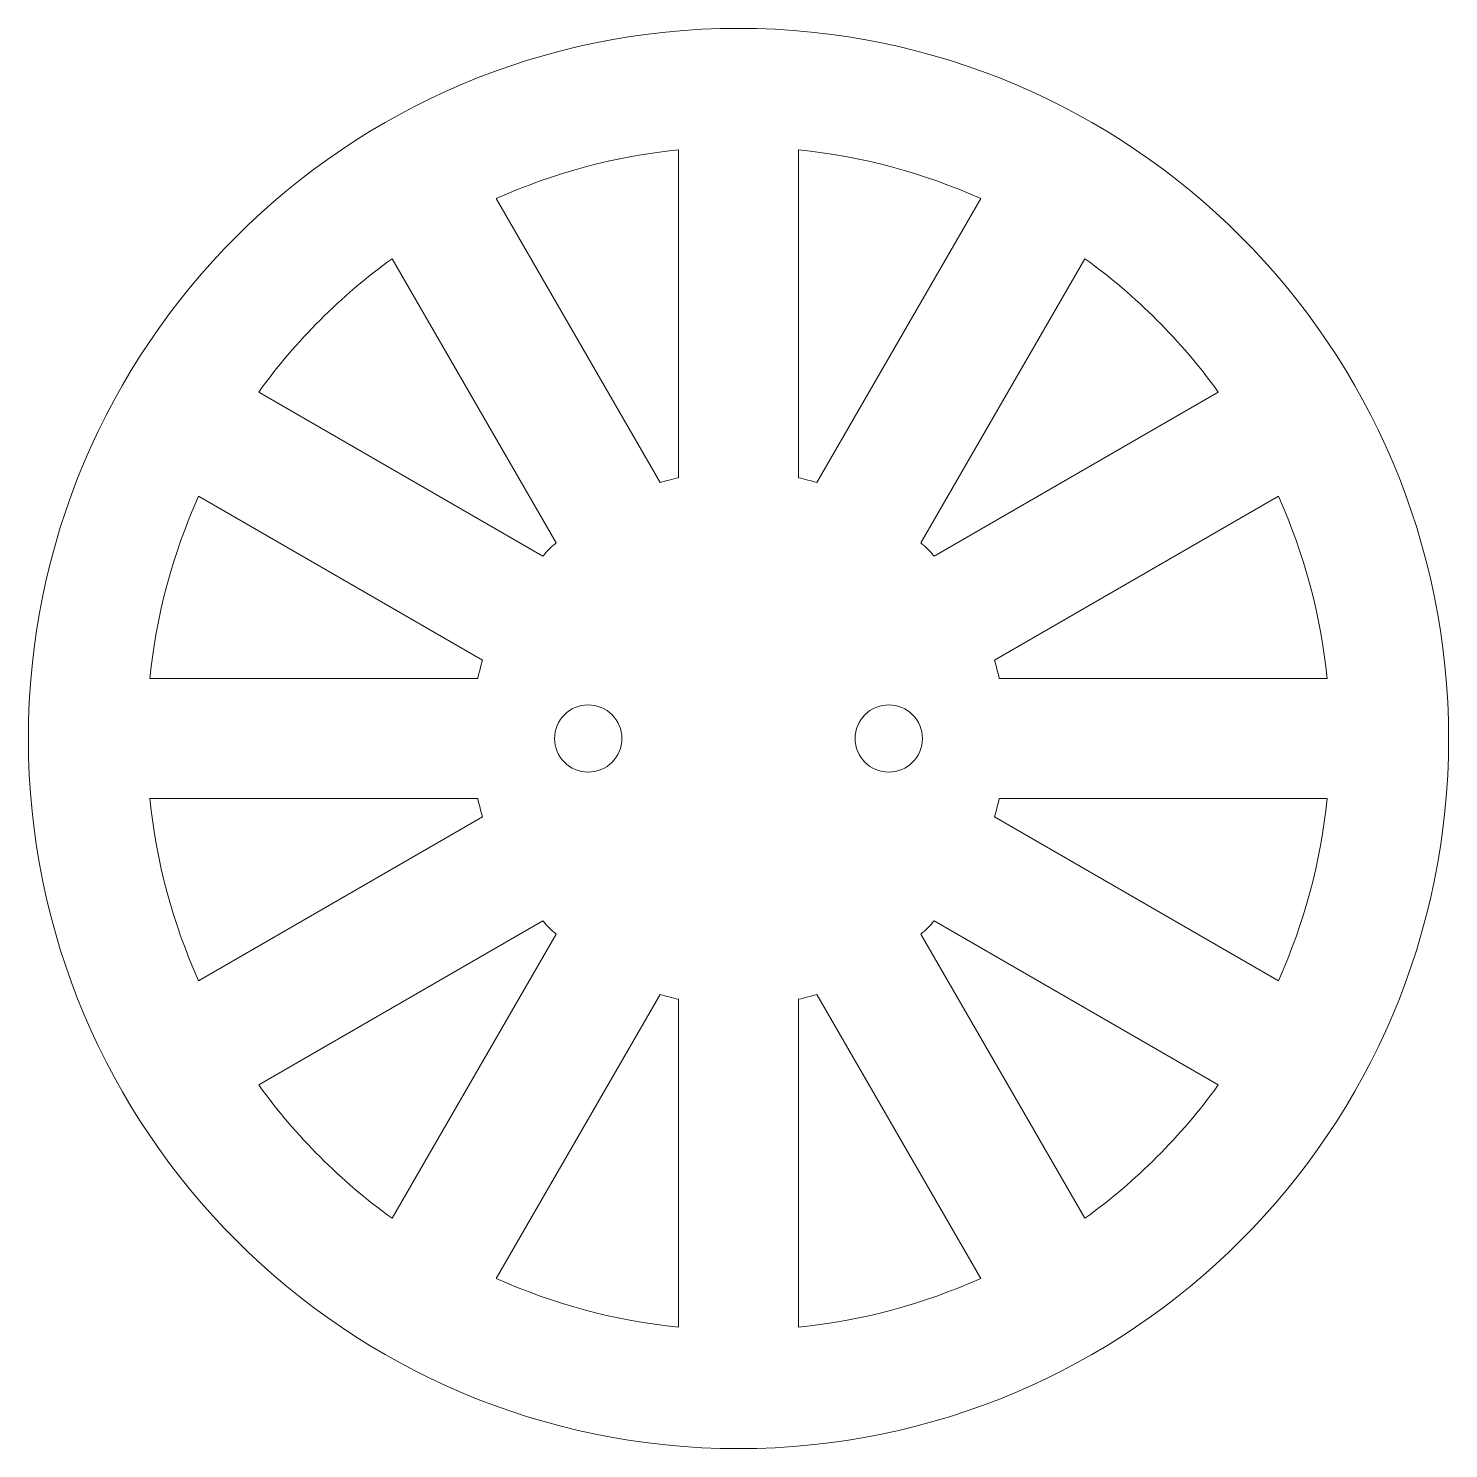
# Model space of a CAD drawing. Header units: inches. Extents: x -1.18 to 1.18, y -1.18 to 1.18.
import ezdxf

# ---------------------------------------------------------------- set-up
doc = ezdxf.new("R2010")
doc.units = ezdxf.units.IN
doc.header["$MEASUREMENT"] = 0

msp = doc.modelspace()

# ---------------------------------------------------------------- linework, layer by layer
at = {"color": 1, "linetype": 'Continuous', "lineweight": 5}
for p, q in [((-0.1, 0.9792), (-0.1, 0.4337)), ((0.1, 0.9792), (0.1, 0.4337)), ((-0.403, 0.898), (-0.1303, 0.4256)), ((0.403, 0.898), (0.1303, 0.4256)), ((-0.5762, 0.798), (-0.3035, 0.3256)), ((0.5762, 0.798), (0.3035, 0.3256)), ((-0.798, 0.5762), (-0.3256, 0.3035)), ((0.798, 0.5762), (0.3256, 0.3035)), ((-0.898, 0.403), (-0.4256, 0.1303)), ((0.898, 0.403), (0.4256, 0.1303)), ((-0.9792, 0.1), (-0.4337, 0.1)), ((0.9792, 0.1), (0.4337, 0.1)), ((-0.9792, -0.1), (-0.4337, -0.1)), ((0.9792, -0.1), (0.4337, -0.1)), ((-0.898, -0.403), (-0.4256, -0.1303)), ((0.898, -0.403), (0.4256, -0.1303)), ((-0.798, -0.5762), (-0.3256, -0.3035)), ((0.798, -0.5762), (0.3256, -0.3035)), ((-0.5762, -0.798), (-0.3035, -0.3256)), ((0.5762, -0.798), (0.3035, -0.3256)), ((-0.403, -0.898), (-0.1303, -0.4256)), ((-0.1, -0.9792), (-0.1, -0.4337)), ((0.1, -0.9792), (0.1, -0.4337)), ((0.403, -0.898), (0.1303, -0.4256))]:
    msp.add_line(p, q, dxfattribs=at)
for centre, radius in [((0, 0), 1.1811), ((-0.25, 0), 0.056), ((0.25, 0), 0.056)]:
    msp.add_circle(centre, radius, dxfattribs=at)
for radius, start, end in [(0.9843, 95.8313, 114.1687), (0.9843, 65.8313, 84.1687), (0.9843, 125.8313, 144.1687), (0.9843, 35.8313, 54.1687), (0.4451, 102.9827, 107.0173), (0.4451, 72.9827, 77.0173), (0.9843, 155.8313, 174.1687), (0.9843, 5.8313, 24.1687), (0.4451, 132.9827, 137.0173), (0.4451, 42.9827, 47.0173), (0.4451, 162.9827, 167.0173), (0.4451, 12.9827, 17.0173), (0.9843, 185.8313, 204.1687), (0.4451, 192.9827, 197.0173), (0.4451, 342.9827, 347.0173), (0.9843, 335.8313, 354.1687), (0.4451, 222.9827, 227.0173), (0.4451, 312.9827, 317.0173), (0.4451, 252.9827, 257.0173), (0.4451, 282.9827, 287.0173), (0.9843, 215.8313, 234.1687), (0.9843, 305.8313, 324.1687), (0.9843, 245.8313, 264.1687), (0.9843, 275.8313, 294.1687)]:
    msp.add_arc((0, 0), radius, start, end, dxfattribs=at)

doc.saveas('drawing.dxf')
